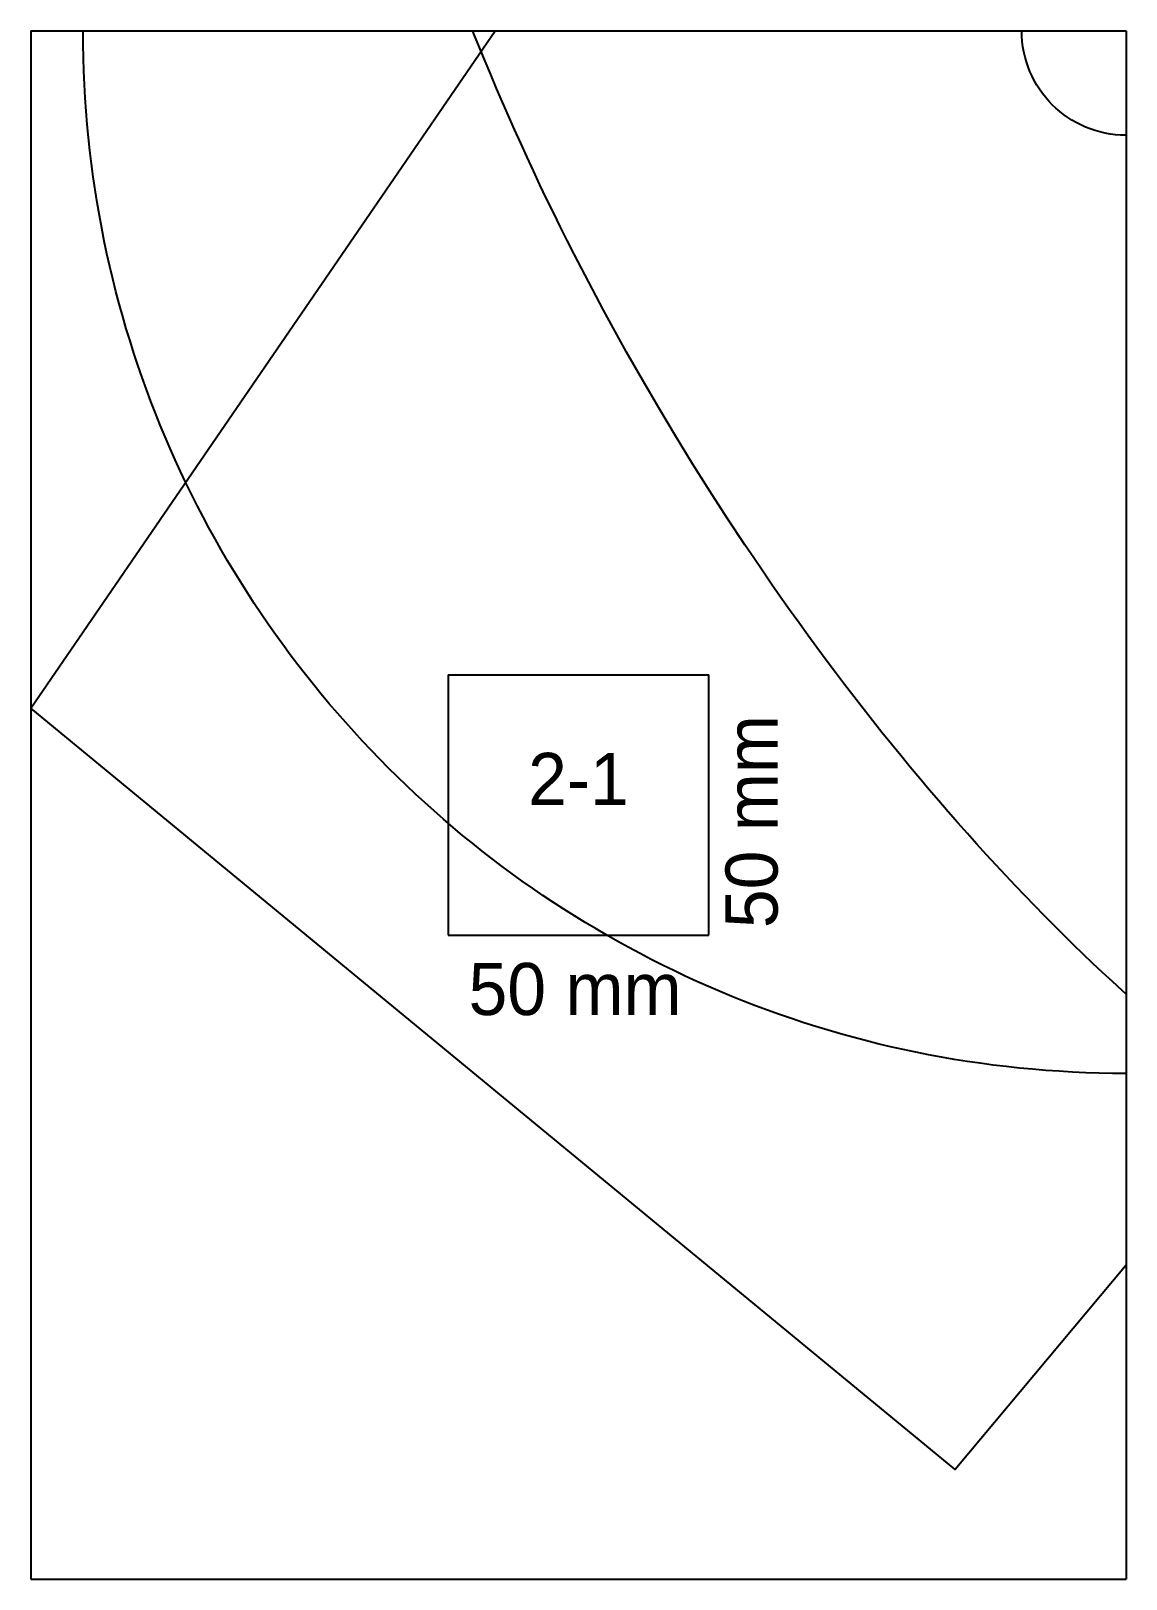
# Paper-space layout 'Plan 2-1' of a CAD drawing. Header units: metres, sheet in millimetres. Extents: x 0 to 210, y 0 to 297.
# The model-space entities are those that its viewports show. They can reach past a viewport. Long polylines and large blocks are cut down to what shows.
import ezdxf
from ezdxf.enums import TextEntityAlignment as Align

# ---------------------------------------------------------------- set-up
doc = ezdxf.new("R2010")
doc.units = ezdxf.units.M
doc.layers.add('TEXTLAYER', color=7, linetype='Continuous')
doc.layers.add('VIEWPORTS', color=7, linetype='Continuous')

msp = doc.modelspace()

# ---------------------------------------------------------------- linework, layer by layer
at = {"color": 9}
for p, q in [((0, 0), (0, -297)), ((210, 0), (210, -297)), ((210, 0), (210, -297)), ((0, -297), (210, -297)), ((0, -297), (210, -297)), ((0, -297), (0, -594)), ((210, -297), (420, -297)), ((210, -297), (210, -594)), ((210, -297), (420, -297)), ((210, -297), (210, -594)), ((80, -420.5), (130, -420.5)), ((80, -420.5), (80, -470.5)), ((130, -470.5), (130, -420.5)), ((80, -470.5), (130, -470.5)), ((0, -594), (210, -594)), ((210, -594), (420, -594))]:
    msp.add_line(p, q, dxfattribs=at)
at = {"color": 6}
for p, q in [((1, 0), (1, -297)), ((209, 0), (209, -297)), ((0, -296), (210, -296))]:
    msp.add_line(p, q, dxfattribs=at)
at = {"color": 5}
msp.add_lwpolyline([(0, -426.94), (268.54, -34.97), (374.92, -336.73), (177.21, -572.98), (0, -426.94)], dxfattribs=at)
at = {"color": 1}
msp.add_circle((210, -297), 200, dxfattribs=at)
at = {"color": 6}
msp.add_circle((210, -297), 20, dxfattribs=at)
at = {"color": 3}
msp.add_ellipse((214.4, -319.71), major_axis=(125.42, -207.09), ratio=0.43838, dxfattribs=at)

# ---------------------------------------------------------------- texts
msp.add_text('50 mm', height=10, rotation=90).set_placement((143.19, -469.12))
msp.add_text('50 mm', height=10).set_placement((83.91, -485.8))
at = {"layer": 'TEXTLAYER', "color": 1}
msp.add_text('2-1', height=10, dxfattribs=at).set_placement((105, -445.5), align=Align.CENTER)

psp = doc.layouts.new('Plan 2-1')

# ---------------------------------------------------------------- viewports
at = {"layer": 'VIEWPORTS'}
psp.add_viewport(center=(105, 148.5), size=(210, 297), view_center_point=(105, -445.5), view_height=297, dxfattribs=at)

doc.saveas('drawing.dxf')
